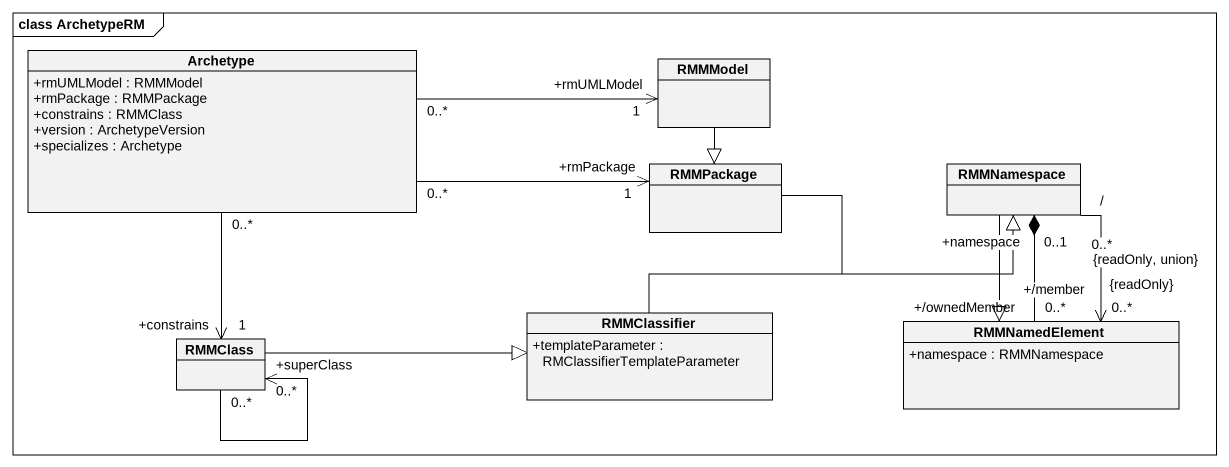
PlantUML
@startuml
mainframe class ArchetypeRM
hide circle
hide empty members
skinparam classAttributeIconSize 0
class Archetype {
  +rmUMLModel : RMMModel
  +rmPackage : RMMPackage
  +constrains : RMMClass
  +version : ArchetypeVersion
  +specializes : Archetype
}
class RMMModel
class RMMPackage
class RMMNamespace
class RMMClassifier {
  +templateParameter : RMClassifierTemplateParameter
}
class RMMNamedElement {
  +namespace : RMMNamespace
}
class RMMClass
Archetype "0..*" -right-> "+rmUMLModel\n1" RMMModel
Archetype "0..*" -right-> "+rmPackage\n1" RMMPackage
Archetype "0..*" --> "+constrains\n1" RMMClass
RMMModel --|> RMMPackage
RMMPackage -right-|> RMMNamespace
RMMNamespace "+namespace\n0..1" *-- "+/ownedMember\n0..*" RMMNamedElement
RMMNamespace --|> RMMNamedElement
RMMNamespace "/\n0..*\n{readOnly, union}" --> "+/member\n0..*\n{readOnly}" RMMNamedElement
RMMClassifier -right-|> RMMNamespace
RMMClass -right-|> RMMClassifier
RMMClass "0..*" --> "+superClass\n0..*" RMMClass
@enduml
